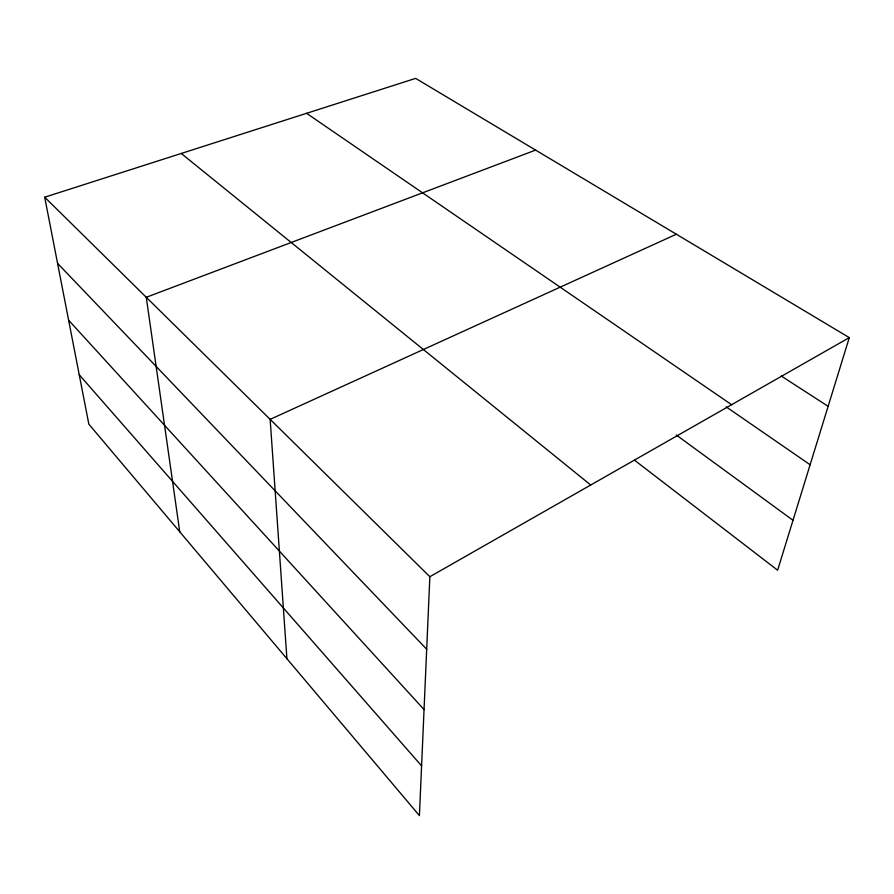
<?xml version="1.0" encoding="UTF-8"?>
<svg xmlns="http://www.w3.org/2000/svg" width="894" height="894" viewBox="0 0 894 894"><rect width="100%" height="100%" fill="white"/><g stroke="black" fill="none" stroke-linecap="round" stroke-linejoin="round"><path stroke-width="1.34" d="M44.7 197.205L429.858 576.719L419.42 815.619L88.841 424.158L44.7 197.205L415.632 78.381L849.3 337.619L777.624 570.216L634.729 460.365M429.858 576.719L849.3 337.619M676.333 234.228L270.144 419.353L286.918 658.71M535.607 150.103L146.27 297.289L179.75 531.807M781.289 376.028L828.135 406.323M306.586 113.314L731.616 404.703M726.196 406.882L810.132 464.746M676.311 435.02L793.012 520.297M181.258 153.466L590.722 485.029M57.574 263.372L426.684 649.223M68.626 320.208L424.058 709.579M79.231 374.742L421.599 765.901"/></g></svg>
